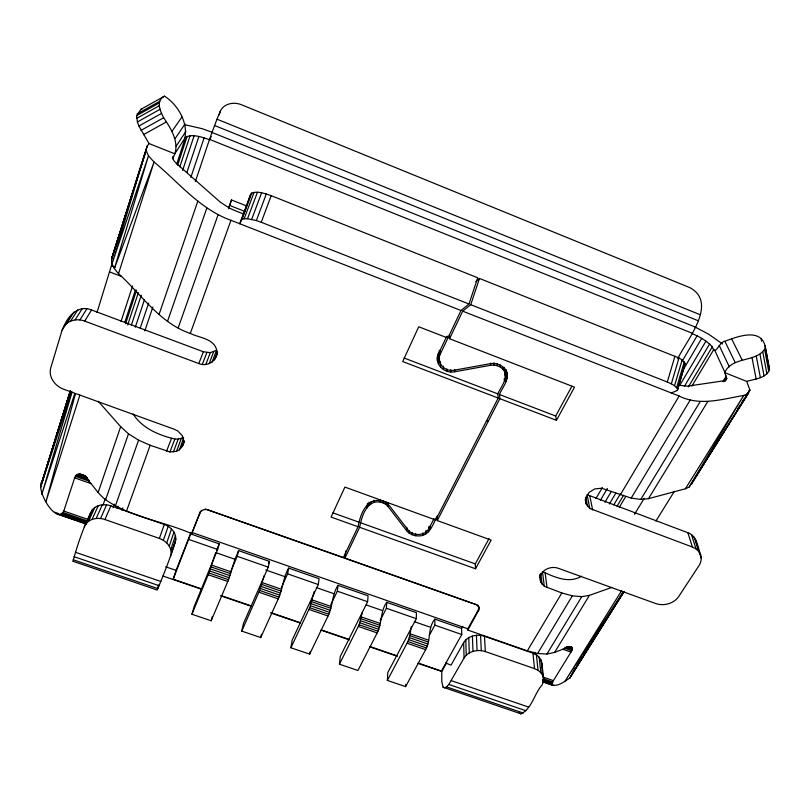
<?xml version="1.0" encoding="UTF-8"?>
<svg xmlns="http://www.w3.org/2000/svg" width="810" height="810" viewBox="0 0 810 810"><rect width="100%" height="100%" fill="white"/><g stroke="black" fill="none" stroke-linecap="round" stroke-linejoin="round"><path stroke-width="1.21" d="M436.701 517.003C432.915 524.586 429.472 535.754 419.155 535.947C414.457 536.139 409.647 534.397 406.64 530.702L388.071 506.574C384.699 502.433 378.827 500.985 373.785 502.443C364.53 506.361 361.392 518.39 359.63 527.3L475.521 568.772L491.143 540.108L437.268 520.577L437.268 515.889M71.594 391.878L40.5 487.478L70.257 391.098L42.241 481.089C34.698 487.914 55.495 525.285 63.767 511.059L74.672 477.87C75.391 474.538 79.329 473.05 82.144 474.883C91.439 481.565 96.41 492.784 105.624 499.719C131.19 517.509 163.569 521.265 191.666 533.648L200.647 511.576L203.259 509.804L206.702 509.47L343.399 557.523L358.05 526.733L331.087 517.084L344.898 487.093L435.699 520.01L498.201 398.054L497.816 393.873C500.934 386.583 509.753 377.187 502.959 369.289C499.851 365.928 495.082 364.571 490.617 365.29L454.704 371.76C445.632 373.744 435.598 365.897 437.451 356.258M429.411 635.192L434.838 625.148L434.859 619.144L461.599 628.479L461.771 634.524L441.44 671.044L418.406 663.157M430.444 529.213L430.475 525.731M358.05 526.733C359.903 517.418 363.356 504.984 373.157 501.086C378.928 499.416 385.641 501.066 389.488 505.804L408.048 529.953C413.181 536.412 424.784 536.038 428.895 528.657L428.915 526.328M428.571 531.826L428.611 528.322M425.928 533.901L425.979 530.398M422.709 535.309L422.759 532.97M434.859 619.144C427.558 627.902 431.062 640.092 425.655 649.65L405.618 686.617L387.352 680.43L387.777 672.604L416.289 618.678L416.431 612.704L386.755 602.346C380.022 611.347 382.31 623.285 377.166 632.944L357.939 670.477L339.441 664.21L340.271 656.475L367.598 601.729L368.084 595.826L338.023 585.336C331.877 594.591 332.92 606.255 328.04 616.015L309.653 654.126L290.911 647.777L292.167 640.123L318.279 584.547L319.11 578.735L288.643 568.094C283.095 577.621 282.862 588.971 278.255 598.863L260.739 637.551L241.755 631.122L243.435 623.568L268.292 567.132L269.477 561.401L238.616 550.628L234.961 559.285L228.531 579.717L211.187 620.774L191.95 614.263L194.066 606.801L217.647 549.494L219.196 543.854L190.664 533.891L173.219 579.201L201.447 588.87M415.51 535.754L415.581 533.415M437.268 520.577L499.851 398.682L499.456 394.51C502.392 387.393 508.893 380.639 507.08 372.387M412.047 534.762L412.128 532.433M405.618 686.617L405.699 684.379M409.02 533.041L409.101 530.702M406.64 530.702L406.772 527.209M380.082 620.652L386.4 608.269L386.755 602.346M388.071 506.574L388.294 503.152M539.824 574.391L540.635 582.066L544.3 586.288L561.816 592.96L572.326 595.846L581.762 596.646L589.437 595.34L611.763 587.432M385.945 504.478L386.097 502.2M541.627 666.255C542.994 660.322 538.316 654.946 532.929 653.174L484.512 636.265C477.181 633.825 467.876 635.779 463.634 642.654L451.048 665.131L445.692 663.036M446.634 662.722L441.764 671.48L441.804 681.635L443.08 687.204L521.022 713.843C532.079 708.628 534.327 693.502 542.103 684.916L543.388 681.848L543.621 678.638L541.849 663.076M383.241 502.929L383.403 500.661M380.153 502.038L380.325 499.77M373.785 502.443L373.977 500.175M370.97 503.719L371.162 501.441M368.682 505.582L368.995 502.17M367.102 507.91L367.517 503.354M581.367 658.935L624.034 591.664L569.835 678.021C564.894 681.028 558.525 686.738 552.471 685.017L552.298 682.992L553.402 680.643L571.799 650.754L572.346 648.172L571.516 646.998L569.035 646.846L554.587 652.414L546.922 654.034L537.607 653.508L527.32 650.855L467.836 630.079L478.983 609.687L478.639 606.973L476.634 604.766L344.959 558.08L345.769 550.952M330.743 604.847L337.325 591.178L338.023 585.336M309.653 654.126L309.967 651.928M700.65 554.769L698.858 551.569L696.053 548.927L692.418 547.034L589.822 508.477L587.058 494.657L687.852 532.717C697.167 535.845 697.582 547.034 700.65 554.769C701.824 558.384 701.106 562.251 699.131 565.431L678.608 596.697C673.637 603.744 663.846 606.295 655.817 603.582L558.394 568.316C551.367 565.724 542.103 569.217 540.128 576.821M387.352 680.43L407.886 641.571L409.85 635.637L411.277 626.535M507.333 374.676C506.25 366.829 497.684 362.242 490.293 363.68L454.359 370.16C445.611 372.317 435.891 363.123 440.174 354.395L460.981 310.493L468.97 303.993L477.718 277.759L271.178 195.666C265.062 193.631 258.198 190.836 251.778 193.043L250.654 194.349L243.82 214.093L235.163 210.691L229.473 208.14L220.34 202.176L176.56 163.62L173.988 160.846L172.854 158.375L173.229 156.36L172.449 158.77C181.197 145.111 171.639 129.418 163.65 117.744C160.157 111.172 155.51 100.683 164.501 96.157C177.663 104.47 188.355 122.492 184.761 138.399C189.743 132.82 202.389 137.103 209.456 139.755L211.207 136.758M98.243 401.274L120.67 426.657L128.496 433.806L138.571 440.164L150.164 445.267L169.948 451.96L176.55 451.271L179.344 449.823L182.979 445.196L183.84 441.622L182.351 435.709L177.724 430.92L174.595 429.381L63.585 389.195C55.202 386.208 48.225 377.227 50.696 368.064L62.137 330.045C65.002 320.851 76.363 317.773 84.685 321.104L198.815 363.538C207.623 367.578 219.085 359.751 216.695 349.9C213.607 338.377 199.179 337.881 190.32 333.447C159.671 323.109 141.436 294.465 118.523 273.638C114.767 269.527 110.808 264.414 111.689 258.501L147.218 146.033L149.03 143.552L138.895 126.036L137.416 121.956L136.546 115.668L141.031 109.259L164.501 96.157M281.323 587.736L287.601 573.855L288.643 568.094M72.92 561.36C77.821 543.753 83.693 526.196 92.168 509.956C96.623 504.529 104.52 503.668 110.859 505.815L164.298 524.475C171.517 526.844 177.927 534.63 175.122 542.457C169.968 558.606 163.843 574.452 157.191 590.034L73.244 561.35M339.441 664.21L359.134 624.753L362.475 611.985M677.707 358.8C685.584 341.506 718.875 303.335 689.887 287.651L241.471 104.753C234.06 101.614 223.702 103.407 220.219 111.385C210.529 134.268 203.482 158.132 195.311 181.572M260.739 637.551L261.387 634.301M170.444 556.612L175.851 539.055M290.911 647.777L309.724 607.723L314.138 591.624M671.298 392.971L677.332 390.46L685.199 363.477L682.162 359.893L678.982 357.969L479.469 278.448L475.774 281.637M97.018 312.457L112.094 263.402M685.199 363.477L677.332 390.46M118.523 273.638L154.052 162.01L114.362 268.606L148.463 155.844L112.013 263.827L147.218 146.033L111.689 258.501L146.154 150.387L148.463 155.844L154.052 162.01C178.767 182.402 199.837 209.243 230.951 220.29L460.981 310.493M230.283 572.68L237.208 556.308L238.616 550.628M211.187 620.774L212.301 616.491M219.307 114.878L220.219 111.385M241.755 631.122L259.666 590.46L264.222 575.505M75.492 393.66L45.937 501.714L79.856 395.138M72.07 392.04L41.745 494.515L74.763 393.518M677.636 389.124L674.538 385.692L671.328 383.818L678.982 357.969M674.538 385.692L682.162 359.893M676.684 387.504L684.278 361.766M671.328 383.818L667.278 382.016L674.953 356.147M40.5 487.478L70.43 390.896M43.416 478.923L42.241 481.089L70.379 390.764M199.888 512.862L200.647 511.576M191.95 614.263L208.94 572.964L215.278 553.655M42.241 481.089L69.984 392.536M250.654 194.349L239.79 223.762L243.364 215.166M191.666 533.648L200.252 511.697M111.527 259.473L146.154 150.387M173.219 579.201L176.033 570.351L190.897 532.707M157.555 588.171L158.557 585.053M121.034 321.428L132.607 285.96M124.76 322.512L135.391 290.091M176.762 163.984L185.419 137.568M125.53 323.787L136.586 290.132M177.653 165.139L187.13 136.293M765.46 347.804C757.34 363.052 732.422 355.651 724.656 372.61L746.779 381.419C754.464 378.918 766.402 378.483 769.5 369.421L765.46 347.804C762.119 326.906 737.191 336.656 724.879 341.263C719.199 341.688 715.321 357.058 712.304 346.822C706.887 340.868 699.719 336.839 692.388 333.69M127.686 324.972L138.348 292.623M179.82 166.83L190.087 135.685M131.341 325.154L141.274 295.184M182.584 170.515L194.106 135.756M499.851 398.682L556.45 420.319L574.513 387.17L449.56 338.732L462.702 311.172L470.731 304.692L479.469 278.448M135.28 327.27L144.474 299.67M186.887 172.489L198.885 136.495M171.173 553.169L170.768 549.575L175.456 535.491M140.211 328.171L148.655 303.031M190.856 177.36L204.12 137.862M144.798 330.915L152.877 307.02M228.471 208.777L231.518 199.979L246.594 205.932M170.768 549.575L169.249 546.072L173.978 532.028M88.148 519.939L90.497 513.074M98.132 492.531L120.67 426.657M159.023 314.553L197.812 201.174M169.249 546.072L166.728 542.903L171.497 528.9M103.072 504.954L105.108 499.082M105.624 499.719L128.496 433.806M167.437 321.57L206.833 208.018M166.728 542.903L163.357 540.29L168.196 526.318M113.035 507.718L114.281 504.174M115.344 506.007L138.571 440.164M178.129 328.04L218.163 214.559M163.357 540.29L159.378 538.417L164.298 524.475M117.217 508.569L118.057 506.199M228.592 208.19L231.518 199.979M121.956 510.178L122.796 507.809M126.583 510.918L150.164 445.267M190.32 333.447L230.951 220.29M216.017 357.018L217.576 352.755M181.541 447.748L184.113 440.721M182.979 445.196L184.265 441.693M214.468 359.802L217.475 351.591M212.149 362.05L216.472 350.295L210.306 352.644L203.391 351.763L91.55 309.987C79.086 304.58 68.243 315.384 63.949 326.258M179.344 449.823L183.667 438.089M176.55 451.271L181.359 438.342L183.192 437.39M209.213 363.629L213.597 351.854M240.783 220.603L241.866 219.399L244.154 218.761L247.495 218.751L256.365 220.563L266.298 193.954M256.365 220.563L261.266 222.274L271.178 195.666M241.866 219.399L251.778 193.043M244.154 218.761L254.087 192.314M247.495 218.751L257.438 192.233M251.667 219.368L261.61 192.79M173.35 452L178.21 439.06L181.359 438.342M205.861 364.429L210.306 352.644M169.948 451.96L174.869 439.03L178.21 439.06M202.318 364.399L206.823 352.613M166.577 451.15L171.568 438.23L174.869 439.03M198.815 363.538L203.391 351.763M171.487 551.812L175.122 542.457M216.513 550.385L219.196 543.854M84.23 526.854C87.308 518.795 97.534 516.851 104.935 519.524L110.859 505.815M100.582 518.511L106.576 504.812M268.535 563.547L269.477 561.401M96.208 518.44L102.283 504.751M92.127 519.342L98.273 505.642M88.624 521.134L94.821 507.414M85.931 523.695L92.168 509.956M746.779 381.419L749.837 389.985L748.227 393.538L689.188 487.023L685.381 488.774L648.456 498.676L640.801 499.416L631.182 498.099L601.658 488.238L594.834 488.896L589.133 492.328L585.691 498.261L586.096 503.921L589.822 508.477M446.755 336.352L438.493 353.747L437.44 357.19L437.451 360.764M344.959 558.08L359.63 527.3M71.189 315.07L68.08 320.851M428.895 528.657L434.008 518.653M572.569 672.816L569.835 678.021L623.68 591.604M724.656 372.61L726.813 378.422L725.993 379.981L723.907 380.781L687.406 386.178L679.539 385.307M475.521 568.772L475.288 563.902L489.027 538.63M556.45 420.319L555.69 416.026L571.83 386.34M461.599 628.479L462.763 626.383M467.836 630.079L467.795 628.803L478.426 609.748L478.639 606.973M443.08 687.204L444.579 687.832L446.533 686.9L448.821 684.45L464.079 657.983C468.423 651.027 477.87 649.094 485.311 651.554L534.549 668.645C538.974 670.235 542.983 673.778 543.621 678.638M595.957 498.504L602.346 487.59M600.321 500.448L607.368 488.45M682.344 360.885L697.086 335.816M604.928 502.271L611.337 491.417M682.486 370.929L701.713 338.357M609.363 504.033L615.803 493.179M679.57 385.681L705.976 341.162M613.788 504.893L620.258 494.029M684.349 386.431L709.59 344.048M527.32 650.855L561.816 592.96M620.298 494.809L679.144 396.039C699.81 406.438 722.469 399.097 743.783 395.422L748.227 393.538L689.188 487.023L743.783 395.422L685.381 488.774M617.058 506.199L623.538 495.356M688.328 386.937L712.304 346.822M619.296 507.283L625.776 496.469M691.892 386.076L713.934 349.282M533.598 654.48L534.873 652.344M537.607 653.508L572.326 595.846M631.182 498.099L690.373 399.775M546.922 654.034L581.762 596.646M640.801 499.416L700.154 401.649M634.473 514.32L644.203 498.322M726.813 378.422L724.828 381.632M554.587 652.414L589.437 595.34M648.456 498.676L707.768 401.547M575.951 667.47L573.247 671.743L575.87 667.42M577.186 665.263L579.16 662.023M84.685 321.104L91.55 309.987M573.227 671.743L575.859 667.491M577.176 665.354L582.451 656.839M583.767 654.713L586.41 650.45M587.726 648.324L589.7 645.124M592.343 640.872L593.659 638.736M691.477 484.299L749.837 389.985L745.747 396.282M655.918 521.033L674.345 491.366M79.906 319.92L86.862 308.823M621.685 590.601L564.742 681.615L623.396 591.523M75.127 319.879L82.174 308.782M737.626 409.202L740.34 404.929M741.697 402.793L744.41 398.53M745.767 396.394L749.837 389.985M577.307 665.334L580.011 661.071M70.683 320.993L77.811 309.876M62.137 330.045L66.764 322.886M66.865 323.17L74.064 312.022M174.99 153.454L184.761 138.399M176.165 146.165L185.925 131.341M175.122 138.611L184.943 124.021M171.912 131.423L181.885 117.075M477.819 605.758L478.416 605.414M137.214 113.896L159.712 101.27M136.546 115.668L159.114 103.002M136.617 118.412L159.246 105.735M137.416 121.956L160.086 109.279M138.895 126.036L161.585 113.38M140.94 130.39L163.65 117.744M143.421 134.683L166.111 122.087M141.031 109.259L142.337 108.611M581.57 576.234C568.691 583.878 554.577 577.034 542.437 571.627L544.3 586.288M184.832 124.699L202.004 128.648L212.382 132.354M201.082 510.33L201.791 510.533M564.965 647.413L572.194 649.691L566.241 647.575M566.372 646.896L572.366 648.851L566.625 646.805M84.361 476.371L86.7 477.222M568.772 646.977L572.346 648.172L568.893 646.947M569.713 646.694L572.093 647.494L569.774 646.674M74.105 556.703L159.104 585.681M448.821 684.45L525.852 710.714M73.214 559.781L157.879 588.607M446.533 686.9L523.301 713.033M221.839 595.856L251.211 605.91M271.34 612.805L300.338 622.728M321.438 629.957L348.826 639.333M369.664 646.471L396.697 655.725M162.911 576.011L201.214 589.123M220.36 595.684L251.475 606.336M270.621 612.887L300.54 623.133M320.892 630.099L349.606 639.93M369.957 646.896L397.477 656.323M417.828 663.289L441.764 671.48M75.553 552.319L160.785 581.428M451.271 680.653L528.505 707.039M208.94 572.964L228.531 579.717M259.666 590.46L278.994 597.122M309.724 607.723L328.809 614.294M359.134 624.753L377.956 631.253M407.886 641.571L426.475 647.98M208.231 574.736L227.812 581.479M258.937 592.211L278.255 598.863M308.964 609.444L328.04 616.015M358.344 626.464L377.166 632.944M407.086 643.251L425.655 649.65M165.655 566.787L176.033 570.351M87.52 478.315L76.98 474.66L87.591 478.649M63.767 511.059L88.675 519.676M542.811 676.978L553.402 680.643M63.109 512.538L87.986 521.144M543.267 678.729L552.663 681.99M62.35 513.479L87.217 522.085M211.694 565.147L231.245 571.911M262.308 582.653L281.596 589.326M312.255 599.937L331.29 606.518M361.543 616.987L380.335 623.487M410.194 633.815L428.743 640.234M542.903 679.742L552.298 682.992M61.54 514.097L86.386 522.693M542.771 680.542L552.157 683.782M54.523 512.173L58.057 513.398M68.637 517.053L74.51 519.088M60.689 514.461L86.69 523.452M542.822 681.169L552.187 684.409M211.116 566.929L230.688 573.693M261.792 584.445L281.1 591.128M311.789 601.739L330.855 608.32M361.138 618.799L379.951 625.3M409.85 635.637L428.409 642.057M56.619 513.692L86.65 523.979M543.115 681.777L553.929 685.604M58.087 514.34L86.386 524.121M542.558 681.807L553.068 685.442M210.438 568.924L230.02 575.687M261.144 586.44L280.473 593.112M311.192 603.723L330.257 610.315M360.582 620.784L379.404 627.284M409.323 637.622L427.903 644.041M209.689 570.979L229.281 577.743M260.425 588.485L279.754 595.158M310.483 605.769L329.569 612.35M359.893 622.819L378.726 629.319M408.655 639.647L427.234 646.066M86.093 477.11L77.861 474.255L87.318 477.738M87.814 479.378L76.14 475.328L89.09 480.34M75.36 476.331L89.323 481.201M188.902 539.48L217.647 549.494M237.208 556.308L268.292 567.132M287.601 573.855L318.279 584.547M337.325 591.178L367.598 601.729M386.4 608.269L416.289 618.678M434.838 625.148L461.771 634.524M215.612 552.562L234.961 559.285M265.71 569.987L284.796 576.619M316.325 587.584L333.993 593.73M366.272 604.959L382.543 610.619M414.406 621.705L430.475 627.284M104.935 519.524L159.378 538.417M192.041 532.474L467.795 628.803M74.672 477.87L90.933 483.58M562.707 649.215L571.04 652.141M205.193 508.953L477.222 604.989M564.661 648.223L571.799 650.754M82.144 474.883L85.627 476.118L79.117 474.073L84.979 476.219M332.9 512.851L358.536 522.035M360.106 522.602L475.288 563.902M171.568 438.23C156.522 434.17 141.851 427.548 133.093 413.961M486.587 420.714L488.227 421.332M111.547 265.791L115.04 267.128M109.745 271.968L121.368 276.382M404.109 358.01L497.816 393.873M499.456 394.51L555.69 416.026M498.201 398.054L402.712 361.554L418.729 326.774L447.859 338.064L447.819 336.13M504.255 369.38L506.604 370.291M462.702 311.172L679.144 396.039M229.605 205.416L244.64 211.339M261.266 222.274L468.97 303.993M470.731 304.692L667.278 382.016M149.03 143.552L174.869 153.839M209.577 139.381L692.58 333.376M214.569 125.499L698.24 320.76M212.007 132.445L695.739 327.22M519.169 713.094L521.022 713.843M217.04 119.212L699.86 314.594M694.889 326.946L708.304 333.973L722.53 343.956M731.521 338.62L742.112 359.903M724.879 341.263L735.227 362.607M719.189 345.414L729.304 366.859M714.916 350.7L724.859 372.286M696.964 544.978L698.048 548.309M698.767 550.537L701.298 558.313M694.18 537.202L698.858 551.569M691.426 534.59L696.053 548.927M687.852 532.717L692.418 547.034M437.805 354.021L438.504 356.279L438.514 364.186M769.5 369.421L765.025 345.809M589.832 496.105L592.647 509.935M585.772 497.229L587.584 506.422M585.195 499.335L586.096 503.921M751.974 357.372L756.165 379.039M756.236 355.995L760.387 377.683M759.942 354.213L764.063 375.901M761.167 338.772L761.613 341.142M762.838 352.158L766.918 373.835M764.721 349.971L768.771 371.618M695.952 540.361L696.6 543.864M545.13 572.974L547.044 587.655M540.746 573.399L542.113 584.385M539.875 575.971L540.635 582.066M540.999 659.978L542.761 675.51M542.305 672.249L542.578 674.649M543.125 679.448L543.388 681.848M539.136 657.163L540.867 672.675M507.232 378.199L506.341 370.14L505.207 373.491L506.078 381.581M536.382 654.844L538.073 670.326M504.903 369.168L505.521 374.898M505.065 374.534L505.43 377.986M504.184 367.365L504.67 371.932M504.184 378.634L504.427 380.943M532.929 653.174L534.549 668.645M502.716 367.011L502.959 369.289M500.256 364.895L500.489 367.173M497.239 363.467L497.461 365.735M493.877 362.829L494.08 365.087M490.425 363.022L490.617 365.29M478.943 606.832L478.487 611.003M484.512 636.265L485.311 651.554M480.553 635.354L481.282 650.622M476.412 635.283L477.08 650.551M472.392 636.063L472.989 651.331M468.767 637.632L469.294 652.911M465.78 639.88L466.256 655.179M463.634 642.654L464.079 657.983M454.633 369.481L454.704 371.76M450.714 369.704L450.765 371.982M449.489 334.844L449.56 338.732M446.887 368.975L446.917 371.253M443.394 366.211L443.434 369.623M440.549 363.811L440.559 367.203M440.164 349.93L440.174 354.395M440.184 361.27L440.184 363.528M439.233 350.69L439.253 360.531M726.317 376.225L723.077 381.632L726.317 376.225M84.159 475.521L80.595 474.275L84.108 475.531"/></g></svg>
